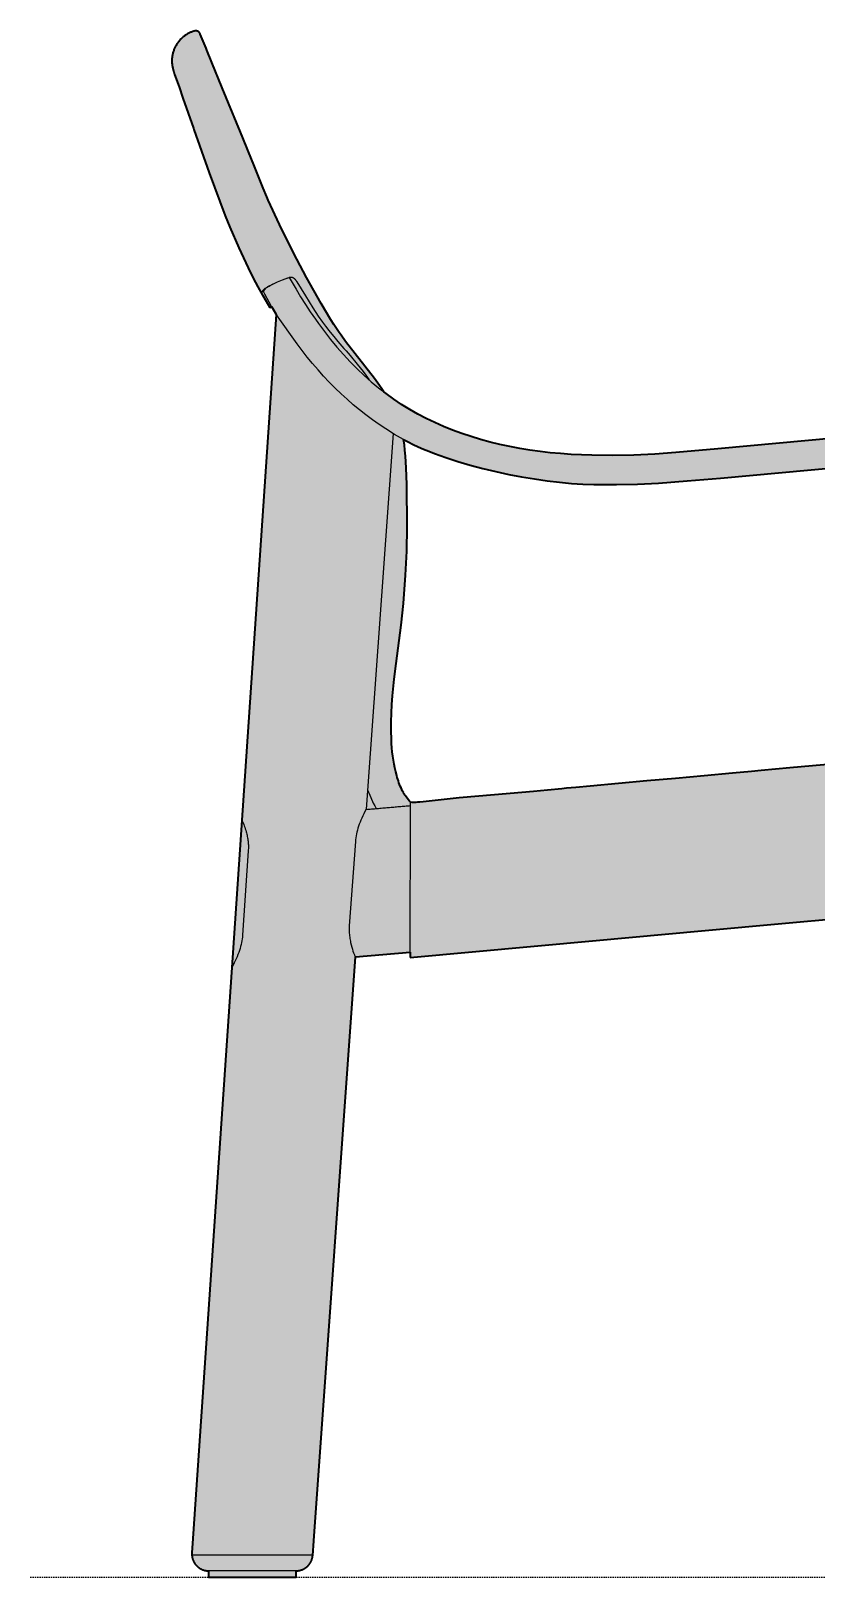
# Model space of a CAD drawing. Header units: millimetres. Extents: x 0 to 1829, y -942 to 742.
# Drawn here: x 1075 to 1452, y 0 to 742 of the extents above; entities that cross this region are included whole.
import ezdxf

# ---------------------------------------------------------------- set-up
doc = ezdxf.new("R2010")
doc.units = ezdxf.units.MM
doc.linetypes.add('Dots', pattern=[1, 0, -1])
doc.layers.add('Blocks', color=7, linetype='Continuous')
doc.layers.add('Blocks$Fill', color=7, linetype='Continuous', true_color=0xffffff)
for name, color, linetype, lineweight, true_color in [('Blocks$Inner', 7, 'Continuous', 25, 0x007f00), ('Blocks$Outline', 7, 'Continuous', 35, 0xff3f3f), ('Groud', 7, 'Dots', 25, 0x243775)]:
    doc.layers.add(name, color=color, linetype=linetype, lineweight=lineweight, true_color=true_color)

# ---------------------------------------------------------------- blocks, each defined once
blk = doc.blocks.new('Bernard Lounge Chair Side')
at = {"layer": 'Blocks$Fill', "extrusion": (0, 0, -1)}
h = blk.add_hatch(color=256, dxfattribs=at)
h.paths.add_polyline_path([(-79.19, 741.76), (-79.13, 741.76), (-79.06, 741.76), (-78.99, 741.75), (-78.92, 741.75), (-78.85, 741.74), (-78.78, 741.74), (-78.71, 741.73), (-78.64, 741.72), (-78.57, 741.71), (-78.43, 741.68), (-78.28, 741.65), (-78.13, 741.61), (-77.98, 741.57), (-77.82, 741.53), (-77.67, 741.47), (-77.34, 741.35), (-77.01, 741.22), (-76.68, 741.09), (-76.36, 740.94), (-76.04, 740.79), (-75.72, 740.63), (-75.41, 740.47), (-75.1, 740.29), (-74.8, 740.11), (-74.5, 739.92), (-74.2, 739.73), (-73.91, 739.53), (-73.62, 739.32), (-73.34, 739.1), (-73.07, 738.88), (-72.79, 738.65), (-72.51, 738.4), (-72.23, 738.14), (-71.96, 737.87), (-71.69, 737.59), (-71.44, 737.31), (-71.19, 737.02), (-70.94, 736.73), (-70.71, 736.43), (-70.48, 736.12), (-70.26, 735.81), (-70.04, 735.49), (-69.84, 735.17), (-69.64, 734.84), (-69.45, 734.51), (-69.27, 734.17), (-69.1, 733.83), (-68.94, 733.48), (-68.79, 733.13), (-68.64, 732.77), (-68.51, 732.42), (-68.38, 732.05), (-68.27, 731.69), (-68.16, 731.32), (-68.06, 730.95), (-67.98, 730.58), (-67.9, 730.2), (-67.83, 729.82), (-67.77, 729.45), (-67.72, 729.07), (-67.68, 728.69), (-67.65, 728.31), (-67.63, 727.92), (-67.62, 727.77), (-67.62, 727.61), (-67.62, 727.29), (-67.64, 726.94), (-67.66, 726.59), (-67.69, 726.22), (-67.73, 725.84), (-67.78, 725.46), (-67.83, 725.08), (-67.89, 724.69), (-67.96, 724.31), (-68.03, 723.94), (-68.11, 723.58), (-68.2, 723.23), (-68.29, 722.9), (-68.38, 722.59), (-68.48, 722.29), (-68.56, 722.06), (-68.96, 720.91), (-71.06, 714.91), (-72.97, 709.43), (-77.97, 695.11), (-78.22, 694.4), (-85.55, 673.67), (-93.23, 653.09), (-95.48, 647.57), (-99.72, 637.76), (-104.29, 628.03), (-106.71, 623.21), (-108.95, 618.94), (-111.15, 614.93), (-111.19, 614.86), (-111.22, 614.8), (-114.57, 609), (-115.44, 609.49), (-115.87, 608.73), (-116.37, 607.88), (-117.52, 606.06), (-117.74, 605.74), (-101.22, 363.14), (-96.4, 292.45), (-77.75, 18.56), (-77.27, 11.56), (-77.26, 11.37), (-77.25, 11.19), (-77.25, 11.01), (-77.25, 10.83), (-77.26, 10.63), (-77.27, 10.44), (-77.29, 10.25), (-77.31, 10.05), (-77.34, 9.85), (-77.37, 9.66), (-77.4, 9.46), (-77.45, 9.26), (-77.49, 9.06), (-77.55, 8.86), (-77.6, 8.67), (-77.67, 8.47), (-77.74, 8.27), (-77.81, 8.08), (-77.89, 7.88), (-77.97, 7.69), (-78.07, 7.5), (-78.16, 7.31), (-78.26, 7.12), (-78.37, 6.93), (-78.48, 6.75), (-78.6, 6.57), (-78.72, 6.39), (-78.85, 6.21), (-78.98, 6.04), (-79.12, 5.87), (-79.26, 5.71), (-79.4, 5.55), (-79.55, 5.39), (-79.71, 5.24), (-79.87, 5.09), (-80.03, 4.95), (-80.2, 4.81), (-80.36, 4.67), (-80.54, 4.54), (-80.71, 4.42), (-80.89, 4.3), (-81.07, 4.19), (-81.25, 4.08), (-81.44, 3.97), (-81.62, 3.88), (-81.81, 3.78), (-82, 3.69), (-82.2, 3.61), (-82.39, 3.54), (-82.58, 3.47), (-82.77, 3.4), (-82.97, 3.34), (-83.16, 3.28), (-83.35, 3.23), (-83.55, 3.19), (-83.74, 3.15), (-83.93, 3.12), (-84.12, 3.09), (-84.31, 3.06), (-84.51, 3.04), (-84.69, 3.03), (-84.88, 3.01), (-85.06, 3.01), (-85.25, 3.01), (-85.25, 0.01), (-127.12, 0.01), (-127.24, 0.01), (-127.24, 3.01), (-127.58, 3.01), (-127.76, 3.02), (-127.93, 3.04), (-128.11, 3.05), (-128.29, 3.07), (-128.46, 3.1), (-128.64, 3.13), (-128.82, 3.16), (-129, 3.2), (-129.18, 3.24), (-129.35, 3.29), (-129.53, 3.34), (-129.71, 3.4), (-129.89, 3.46), (-130.07, 3.52), (-130.24, 3.59), (-130.42, 3.67), (-130.59, 3.74), (-130.77, 3.83), (-130.94, 3.91), (-131.11, 4.01), (-131.28, 4.1), (-131.45, 4.2), (-131.61, 4.31), (-131.77, 4.42), (-131.93, 4.53), (-132.09, 4.64), (-132.24, 4.77), (-132.4, 4.89), (-132.54, 5.02), (-132.69, 5.15), (-132.83, 5.29), (-132.97, 5.43), (-133.11, 5.57), (-133.24, 5.72), (-133.37, 5.86), (-133.49, 6.02), (-133.61, 6.17), (-133.73, 6.33), (-133.84, 6.49), (-133.95, 6.65), (-134.05, 6.81), (-134.15, 6.98), (-134.24, 7.15), (-134.33, 7.31), (-134.42, 7.49), (-134.5, 7.66), (-134.58, 7.83), (-134.65, 8), (-134.72, 8.18), (-134.78, 8.36), (-134.84, 8.53), (-134.9, 8.71), (-134.95, 8.88), (-135, 9.06), (-135.04, 9.23), (-135.08, 9.41), (-135.11, 9.58), (-135.14, 9.76), (-135.17, 9.93), (-135.19, 10.09), (-135.2, 10.26), (-135.22, 10.43), (-135.7, 17.44), (-155.78, 297.59), (-182.01, 299.85), (-182.01, 297.3), (-271.16, 305.41), (-321.71, 310.01), (-362.01, 313.67), (-386.92, 315.94), (-491.15, 324.95), (-542.89, 329.42), (-594.99, 333.93), (-609.99, 335.34), (-609.99, 336.33), (-609.99, 336.82), (-612.32, 337.02), (-612.29, 336.96), (-612.29, 336.95), (-621.41, 10.81), (-621.41, 10.63), (-621.42, 10.46), (-621.44, 10.28), (-621.46, 10.1), (-621.48, 9.92), (-621.51, 9.74), (-621.54, 9.56), (-621.58, 9.38), (-621.62, 9.19), (-621.66, 9.01), (-621.71, 8.83), (-621.77, 8.65), (-621.83, 8.46), (-621.89, 8.28), (-621.96, 8.1), (-622.03, 7.92), (-622.11, 7.74), (-622.19, 7.56), (-622.28, 7.38), (-622.37, 7.21), (-622.47, 7.03), (-622.57, 6.86), (-622.68, 6.69), (-622.79, 6.52), (-622.9, 6.36), (-623.02, 6.19), (-623.15, 6.03), (-623.28, 5.88), (-623.41, 5.72), (-623.54, 5.57), (-623.68, 5.42), (-623.83, 5.28), (-623.97, 5.14), (-624.13, 5), (-624.28, 4.87), (-624.44, 4.74), (-624.6, 4.62), (-624.76, 4.5), (-624.93, 4.38), (-625.09, 4.27), (-625.26, 4.17), (-625.44, 4.06), (-625.61, 3.97), (-625.79, 3.87), (-625.97, 3.79), (-626.14, 3.7), (-626.32, 3.62), (-626.51, 3.55), (-626.69, 3.48), (-626.87, 3.42), (-627.05, 3.36), (-627.24, 3.3), (-627.42, 3.25), (-627.6, 3.21), (-627.79, 3.17), (-627.97, 3.13), (-628.15, 3.1), (-628.34, 3.07), (-628.52, 3.05), (-628.7, 3.03), (-628.88, 3.02), (-628.89, 3.02), (-629.05, 3.01), (-629.23, 3), (-629.41, 3), (-629.41, 0), (-671.43, 0), (-671.43, 3), (-671.62, 3), (-671.81, 3.01), (-672, 3.02), (-672.19, 3.04), (-672.38, 3.06), (-672.57, 3.08), (-672.76, 3.11), (-672.95, 3.15), (-673.14, 3.18), (-673.32, 3.23), (-673.51, 3.28), (-673.69, 3.33), (-673.87, 3.38), (-674.06, 3.44), (-674.24, 3.51), (-674.41, 3.58), (-674.6, 3.66), (-674.79, 3.74), (-674.98, 3.83), (-675.16, 3.93), (-675.35, 4.03), (-675.53, 4.13), (-675.7, 4.24), (-675.88, 4.35), (-676.05, 4.47), (-676.22, 4.59), (-676.38, 4.72), (-676.55, 4.85), (-676.7, 4.99), (-676.86, 5.12), (-677.01, 5.27), (-677.15, 5.41), (-677.3, 5.56), (-677.43, 5.72), (-677.57, 5.87), (-677.7, 6.03), (-677.83, 6.2), (-677.95, 6.37), (-678.07, 6.54), (-678.18, 6.71), (-678.29, 6.89), (-678.4, 7.07), (-678.5, 7.25), (-678.59, 7.44), (-678.68, 7.63), (-678.77, 7.81), (-678.85, 8.01), (-678.92, 8.2), (-678.99, 8.38), (-679.05, 8.56), (-679.1, 8.74), (-679.15, 8.92), (-679.2, 9.11), (-679.24, 9.3), (-679.28, 9.48), (-679.32, 9.67), (-679.35, 9.86), (-679.37, 10.05), (-679.39, 10.24), (-679.41, 10.43), (-679.42, 10.62), (-679.43, 10.81), (-679.43, 11.01), (-679.43, 11.2), (-671.32, 342.11), (-671.24, 342.26), (-669.61, 412.23), (-666.04, 558.08), (-673.05, 558.73), (-673.36, 558.76), (-673.67, 558.8), (-673.98, 558.85), (-674.3, 558.9), (-674.61, 558.97), (-674.92, 559.04), (-675.22, 559.11), (-675.53, 559.2), (-675.84, 559.3), (-676.14, 559.4), (-676.45, 559.51), (-676.75, 559.62), (-677.04, 559.75), (-677.34, 559.88), (-677.63, 560.02), (-677.92, 560.17), (-678.2, 560.32), (-678.48, 560.48), (-678.76, 560.65), (-679.03, 560.83), (-679.29, 561.01), (-679.56, 561.19), (-679.81, 561.39), (-680.06, 561.59), (-680.31, 561.79), (-680.55, 562), (-680.78, 562.22), (-681.01, 562.44), (-681.23, 562.66), (-681.45, 562.89), (-681.66, 563.12), (-681.86, 563.36), (-682.05, 563.6), (-682.25, 563.85), (-682.43, 564.1), (-682.61, 564.36), (-682.79, 564.63), (-682.96, 564.9), (-683.12, 565.17), (-683.28, 565.45), (-683.43, 565.73), (-683.57, 566.02), (-683.71, 566.31), (-683.83, 566.61), (-683.96, 566.9), (-684.07, 567.21), (-684.18, 567.51), (-684.28, 567.82), (-684.37, 568.13), (-684.45, 568.44), (-684.53, 568.75), (-684.6, 569.07), (-684.66, 569.39), (-684.71, 569.7), (-684.76, 570.02), (-684.79, 570.34), (-684.82, 570.66), (-684.84, 570.98), (-684.86, 571.29), (-684.86, 571.61), (-684.86, 571.93), (-684.85, 572.24), (-684.83, 572.55), (-684.81, 572.86), (-684.72, 573.86), (-634.93, 569.28), (-492.2, 556.16), (-472.29, 554.33), (-329.56, 541.2), (-309.38, 539.45), (-299.34, 538.76), (-289.28, 538.28), (-279.22, 538.07), (-269.17, 538.15), (-264.16, 538.33), (-259.16, 538.59), (-254.18, 538.95), (-249.22, 539.41), (-244.29, 539.98), (-239.4, 540.65), (-234.56, 541.44), (-229.76, 542.34), (-225.01, 543.35), (-220.33, 544.48), (-215.72, 545.74), (-211.18, 547.11), (-206.71, 548.61), (-202.33, 550.22), (-198.04, 551.97), (-193.83, 553.84), (-189.71, 555.83), (-185.68, 557.96), (-181.74, 560.21), (-177.89, 562.59), (-174.12, 565.11), (-170.44, 567.76), (-169.34, 568.61), (-168.4, 570.06), (-167.31, 571.64), (-164.85, 575.01), (-151.01, 592.72), (-148.83, 595.73), (-147.92, 597.05), (-145.41, 600.86), (-143.97, 603.16), (-139.26, 610.98), (-132.19, 623.53), (-127.57, 632.21), (-122, 643.24), (-119.27, 648.85), (-113.79, 660.62), (-113.15, 662.22), (-111.52, 666.27), (-106.63, 678.38), (-106.22, 679.39), (-101.71, 690.46), (-97.59, 700.49), (-96.77, 702.5), (-91.82, 714.52), (-86.88, 726.55), (-84.41, 732.57), (-84.03, 733.5), (-81.29, 740.23), (-81.26, 740.3), (-81.23, 740.37), (-81.2, 740.44), (-81.17, 740.51), (-81.13, 740.57), (-81.1, 740.63), (-81.06, 740.69), (-81.03, 740.75), (-80.99, 740.81), (-80.95, 740.86), (-80.91, 740.92), (-80.87, 740.97), (-80.83, 741.02), (-80.79, 741.07), (-80.74, 741.12), (-80.7, 741.16), (-80.65, 741.2), (-80.61, 741.25), (-80.56, 741.28), (-80.51, 741.32), (-80.46, 741.36), (-80.41, 741.39), (-80.36, 741.43), (-80.31, 741.46), (-80.26, 741.49), (-80.21, 741.52), (-80.15, 741.54), (-80.1, 741.57), (-80.04, 741.59), (-79.99, 741.61), (-79.93, 741.63), (-79.87, 741.65), (-79.82, 741.67), (-79.76, 741.69), (-79.7, 741.7), (-79.64, 741.71), (-79.57, 741.72), (-79.51, 741.73), (-79.45, 741.74), (-79.39, 741.75), (-79.32, 741.75), (-79.26, 741.75)], flags=0)
h.paths.add_polyline_path([(-330.84, 527.26), (-473.57, 540.38), (-493.48, 542.22), (-606.26, 552.59), (-610.33, 407.11), (-609.99, 407.08), (-609.99, 407.62), (-609.99, 407.81), (-609.98, 408), (-609.97, 408.18), (-609.96, 408.27), (-609.95, 408.36), (-609.94, 408.44), (-609.93, 408.52), (-609.92, 408.6), (-609.9, 408.68), (-609.89, 408.71), (-609.88, 408.75), (-609.87, 408.78), (-609.86, 408.82), (-609.85, 408.85), (-609.84, 408.89), (-609.82, 408.92), (-609.81, 408.95), (-609.8, 408.98), (-609.78, 409.01), (-609.77, 409.04), (-609.75, 409.07), (-609.74, 409.1), (-609.73, 409.11), (-609.72, 409.12), (-609.71, 409.13), (-609.7, 409.15), (-609.69, 409.16), (-609.68, 409.17), (-609.67, 409.18), (-609.66, 409.2), (-609.65, 409.21), (-609.64, 409.22), (-609.63, 409.23), (-609.62, 409.24), (-609.61, 409.25), (-609.6, 409.26), (-609.59, 409.27), (-609.57, 409.28), (-609.56, 409.29), (-609.55, 409.3), (-609.54, 409.31), (-609.53, 409.32), (-609.51, 409.32), (-609.5, 409.33), (-609.49, 409.34), (-609.47, 409.35), (-609.46, 409.36), (-609.45, 409.36), (-609.43, 409.37), (-609.42, 409.38), (-609.4, 409.38), (-609.39, 409.39), (-609.37, 409.39), (-609.36, 409.4), (-609.34, 409.4), (-609.33, 409.41), (-609.31, 409.41), (-609.3, 409.42), (-609.28, 409.42), (-609.26, 409.42), (-609.25, 409.43), (-609.23, 409.43), (-609.21, 409.43), (-609.19, 409.44), (-609.18, 409.44), (-609.16, 409.44), (-609.14, 409.44), (-609.12, 409.44), (-609.08, 409.44), (-609.04, 409.44), (-609, 409.44), (-608.96, 409.44), (-596.43, 408.4), (-595.78, 408.34), (-583.19, 407.22), (-582.04, 407.12), (-568.36, 405.92), (-554.67, 404.73), (-540.99, 403.56), (-459.3, 396.5), (-445.73, 395.32), (-432.18, 394.14), (-418.61, 392.97), (-364.13, 388.22), (-350.41, 386.94), (-345.84, 386.52), (-336.69, 385.68), (-322.98, 384.43), (-309.28, 383.18), (-295.6, 381.94), (-281.94, 380.69), (-268.3, 379.44), (-261.49, 378.82), (-256.95, 378.4), (-254.68, 378.19), (-247.87, 377.56), (-241.08, 376.94), (-235.5, 376.45), (-207.4, 373.93), (-205.56, 373.79), (-188.22, 371.89), (-186.58, 371.77), (-185.47, 371.71), (-184.64, 371.67), (-183.8, 371.66), (-182.96, 371.66), (-182.13, 371.69), (-181.97, 371.86), (-181.82, 372.02), (-181.67, 372.2), (-179.99, 374.39), (-179.69, 374.8), (-179.42, 375.17), (-179.16, 375.56), (-179.04, 375.75), (-178.92, 375.95), (-178.81, 376.15), (-178.7, 376.35), (-178.31, 377.11), (-177.94, 377.87), (-177.59, 378.66), (-177.25, 379.46), (-176.92, 380.27), (-176.61, 381.09), (-176.32, 381.93), (-176.04, 382.79), (-175.77, 383.65), (-175.51, 384.53), (-175.04, 386.32), (-174.62, 388.15), (-174.25, 390.02), (-173.92, 391.93), (-173.64, 393.87), (-173.41, 395.84), (-173.22, 397.84), (-173.06, 399.87), (-172.95, 401.91), (-172.82, 406.04), (-172.83, 410.22), (-172.95, 414.4), (-173.17, 418.58), (-173.48, 422.72), (-174.29, 430.77), (-175.28, 438.35), (-177.71, 456.62), (-178.72, 467.01), (-179.72, 480.73), (-180.31, 492.23), (-180.58, 503.8), (-180.38, 524.2), (-180.07, 532.13), (-179.71, 537.69), (-179.46, 540.58), (-179.18, 543.17), (-178.83, 545.75), (-181.07, 544.56), (-183.4, 543.4), (-185.82, 542.26), (-188.33, 541.16), (-190.93, 540.08), (-193.59, 539.04), (-199.12, 537.04), (-204.88, 535.16), (-210.82, 533.42), (-216.89, 531.81), (-223.06, 530.34), (-229.27, 529.02), (-235.48, 527.84), (-241.64, 526.81), (-247.71, 525.94), (-253.64, 525.24), (-259.39, 524.69), (-264.9, 524.32), (-270.13, 524.13), (-281.01, 524.08), (-291.12, 524.34), (-301.17, 524.85), (-314.86, 525.84)], flags=0)
at = {"layer": 'Blocks$Inner'}
blk.add_line((101.22, 363.14), (117.74, 605.74), dxfattribs=at)
for points in [[(169.37, 568.57), (168.4, 570.06), (167.31, 571.64), (164.85, 575.01), (151.01, 592.72), (148.83, 595.73), (147.92, 597.05), (145.41, 600.86), (143.97, 603.16), (139.26, 610.98), (132.19, 623.53), (127.57, 632.21), (122, 643.24), (119.27, 648.85), (113.79, 660.62), (113.15, 662.22), (111.52, 666.27), (106.63, 678.38), (106.22, 679.39), (101.71, 690.46), (97.59, 700.49), (96.77, 702.5), (91.82, 714.52), (86.88, 726.55), (84.41, 732.57), (84.03, 733.5), (81.29, 740.23), (81.26, 740.3), (81.23, 740.37), (81.2, 740.44), (81.17, 740.51), (81.13, 740.57), (81.1, 740.63), (81.06, 740.69), (81.03, 740.75), (80.99, 740.81), (80.95, 740.86), (80.91, 740.92), (80.87, 740.97), (80.83, 741.02), (80.79, 741.07), (80.74, 741.12), (80.7, 741.16), (80.65, 741.2), (80.61, 741.25), (80.56, 741.28), (80.51, 741.32), (80.46, 741.36), (80.41, 741.39), (80.36, 741.43), (80.31, 741.46), (80.26, 741.49), (80.21, 741.52), (80.15, 741.54), (80.1, 741.57), (80.04, 741.59), (79.99, 741.61), (79.93, 741.63), (79.87, 741.65), (79.82, 741.67), (79.76, 741.69), (79.7, 741.7), (79.64, 741.71), (79.57, 741.72), (79.51, 741.73), (79.45, 741.74), (79.39, 741.75), (79.32, 741.75), (79.26, 741.75), (79.19, 741.76), (79.13, 741.76), (79.06, 741.76), (78.99, 741.75), (78.92, 741.75), (78.85, 741.74), (78.78, 741.74), (78.71, 741.73), (78.64, 741.72), (78.57, 741.71), (78.43, 741.68), (78.28, 741.65), (78.13, 741.61), (77.98, 741.57), (77.82, 741.53), (77.67, 741.47), (77.34, 741.35), (77.01, 741.22), (76.68, 741.09), (76.36, 740.94), (76.04, 740.79), (75.72, 740.63), (75.41, 740.47), (75.1, 740.29), (74.8, 740.11), (74.5, 739.92), (74.2, 739.73), (73.91, 739.53), (73.62, 739.32), (73.34, 739.1), (73.07, 738.88), (72.79, 738.65), (72.51, 738.4), (72.23, 738.14), (71.96, 737.87), (71.69, 737.59), (71.44, 737.31), (71.19, 737.02), (70.94, 736.73), (70.71, 736.43), (70.48, 736.12), (70.26, 735.81), (70.04, 735.49), (69.84, 735.17), (69.64, 734.84), (69.45, 734.51), (69.27, 734.17), (69.1, 733.83), (68.94, 733.48), (68.79, 733.13), (68.64, 732.77), (68.51, 732.42), (68.38, 732.05), (68.27, 731.69), (68.16, 731.32), (68.06, 730.95), (67.98, 730.58), (67.9, 730.2), (67.83, 729.82), (67.77, 729.45), (67.72, 729.07), (67.68, 728.69), (67.65, 728.31), (67.63, 727.92), (67.62, 727.77), (67.62, 727.61), (67.62, 727.29), (67.64, 726.94), (67.66, 726.59), (67.69, 726.22), (67.73, 725.84), (67.78, 725.46), (67.83, 725.08), (67.89, 724.69), (67.96, 724.31), (68.03, 723.94), (68.11, 723.58), (68.2, 723.23), (68.29, 722.9), (68.38, 722.59), (68.48, 722.29), (68.56, 722.06), (68.96, 720.91), (71.06, 714.91), (72.97, 709.43), (77.97, 695.11), (78.22, 694.4), (85.55, 673.67), (93.23, 653.09), (95.48, 647.57), (99.72, 637.76), (104.29, 628.03), (106.71, 623.21), (108.95, 618.94), (111.28, 614.7)], [(115.44, 609.49), (114.57, 609), (111.22, 614.8), (111.19, 614.86), (111.15, 614.93), (111.12, 614.99), (111.09, 615.06), (111.06, 615.13), (111.04, 615.19), (111.01, 615.26), (110.99, 615.33), (110.97, 615.39), (110.95, 615.46), (110.94, 615.52), (110.93, 615.59), (110.92, 615.66), (110.91, 615.72), (110.9, 615.79), (110.9, 615.86), (110.9, 615.89), (110.89, 615.92), (110.89, 615.96), (110.9, 615.99), (110.9, 616.02), (110.9, 616.06), (110.9, 616.09), (110.9, 616.12), (110.91, 616.16), (110.91, 616.19), (110.92, 616.22), (110.92, 616.26), (110.93, 616.29), (110.94, 616.32), (110.94, 616.36), (110.95, 616.39), (110.96, 616.43), (110.97, 616.46), (110.98, 616.49), (110.99, 616.53), (111, 616.56), (111.01, 616.59), (111.04, 616.66), (111.07, 616.73), (111.1, 616.79), (111.13, 616.86), (111.17, 616.93), (111.21, 617), (111.25, 617.06), (111.3, 617.13), (111.35, 617.2), (111.4, 617.27), (111.45, 617.33), (111.51, 617.4), (111.57, 617.47), (111.63, 617.53), (111.69, 617.6), (111.76, 617.67), (111.83, 617.73), (111.98, 617.87), (112.13, 618), (112.3, 618.14), (112.48, 618.27), (112.67, 618.41), (112.86, 618.54), (113.07, 618.68), (113.29, 618.82), (113.75, 619.1), (114.25, 619.38), (114.77, 619.66), (115.89, 620.22), (117.1, 620.79), (118.38, 621.36), (120.78, 622.37), (121.99, 622.84), (123.26, 623.29), (124, 623.54), (123.99, 623.54), (124, 623.54), (123.99, 623.54), (123.99, 623.54), (127.21, 617.88), (129.43, 614.18), (131.72, 610.54), (134.07, 606.96), (136.48, 603.44), (137.94, 601.39), (140.83, 597.49), (143.81, 593.7), (146.86, 590.02), (149.99, 586.46), (153.2, 583.02), (156.5, 579.7), (159.86, 576.52), (163.31, 573.46), (166.84, 570.54), (170.44, 567.76), (174.12, 565.11), (177.89, 562.59), (181.74, 560.21), (185.68, 557.96), (189.71, 555.83), (193.83, 553.84), (198.04, 551.97), (202.33, 550.22), (206.71, 548.61), (211.18, 547.11), (215.72, 545.74), (220.33, 544.48), (225.01, 543.35), (229.76, 542.34), (234.56, 541.44), (239.4, 540.65), (244.29, 539.98), (249.22, 539.41), (254.18, 538.95), (259.16, 538.59), (264.16, 538.33), (269.17, 538.15), (279.22, 538.07), (289.28, 538.28), (299.34, 538.76), (309.38, 539.45), (329.56, 541.2), (472.29, 554.33)], [(473.57, 540.38), (330.84, 527.26), (314.86, 525.84), (301.17, 524.85), (291.12, 524.34), (281.01, 524.08), (270.13, 524.13), (264.9, 524.32), (259.39, 524.69), (253.64, 525.24), (247.71, 525.94), (241.64, 526.81), (235.48, 527.84), (229.27, 529.02), (223.06, 530.34), (216.89, 531.81), (210.82, 533.42), (204.88, 535.16), (199.12, 537.04), (193.59, 539.04), (190.93, 540.08), (188.33, 541.16), (185.82, 542.26), (183.4, 543.4), (181.07, 544.56), (178.83, 545.75), (174.53, 548.21), (170.32, 550.82), (167.07, 552.97), (163.88, 555.21), (160.75, 557.53), (157.67, 559.95), (154.66, 562.44), (151.7, 565.03), (148.8, 567.69), (145.95, 570.44), (143.17, 573.26), (140.44, 576.16), (137.77, 579.13), (135.16, 582.17), (132.61, 585.28), (130.12, 588.45), (127.69, 591.69), (125.32, 594.98), (120.18, 602.16), (117.52, 606.06), (116.37, 607.88), (115.87, 608.73), (115.42, 609.53), (112.28, 615.46), (111.75, 616.47), (111.75, 616.53), (111.76, 616.59), (111.76, 616.64), (111.77, 616.7), (111.78, 616.76), (111.79, 616.81), (111.8, 616.87), (111.81, 616.93), (111.83, 616.98), (111.84, 617.04), (111.86, 617.1), (111.88, 617.15), (111.91, 617.21), (111.93, 617.27), (111.96, 617.32), (111.99, 617.38), (112.01, 617.41), (112.03, 617.45), (112.07, 617.52), (112.11, 617.59), (112.16, 617.66), (112.21, 617.73), (112.26, 617.79), (112.32, 617.86), (112.38, 617.93), (112.44, 618), (112.51, 618.07), (112.58, 618.14), (112.65, 618.21), (112.72, 618.27), (112.8, 618.34), (112.96, 618.48), (113.13, 618.62), (113.31, 618.75), (113.51, 618.89), (113.71, 619.03), (113.93, 619.17), (114.15, 619.3), (114.63, 619.58), (115.49, 620.02), (116.41, 620.47), (118.38, 621.36), (120.78, 622.37), (121.99, 622.84), (123.99, 623.54), (124.05, 623.56), (124.11, 623.58), (124.17, 623.6), (124.23, 623.61), (124.29, 623.63), (124.35, 623.64), (124.41, 623.65), (124.46, 623.66), (124.52, 623.67), (124.58, 623.67), (124.64, 623.68), (124.7, 623.68), (124.76, 623.68), (124.82, 623.68), (124.87, 623.68), (124.93, 623.67), (124.99, 623.67), (125.05, 623.66), (125.11, 623.65), (125.17, 623.64), (125.22, 623.62), (125.28, 623.61), (125.34, 623.59), (125.4, 623.57), (125.45, 623.55), (125.51, 623.53), (125.57, 623.51), (125.62, 623.48), (125.68, 623.45), (125.74, 623.43), (125.8, 623.4), (125.85, 623.36), (125.91, 623.33), (125.97, 623.29), (126.02, 623.26), (126.08, 623.22), (126.13, 623.18), (126.19, 623.13), (126.25, 623.09), (126.3, 623.04), (126.36, 623), (126.41, 622.95), (126.52, 622.84), (126.64, 622.73), (126.75, 622.61), (126.86, 622.49), (126.97, 622.36), (127.08, 622.22), (127.18, 622.07), (127.29, 621.92), (127.4, 621.76), (127.51, 621.59), (127.62, 621.42), (131.73, 614.7), (135.3, 608.9), (137.91, 604.92), (139.9, 602.06), (141.33, 600.12), (142.94, 598.03), (145.93, 594.41), (147.31, 592.78), (150.16, 589.48), (151.24, 588.24), (153.16, 586), (156.53, 581.96), (159.39, 578.32), (160.64, 576.66), (162.25, 574.38)], [(113.75, 619.1), (114.38, 619.44), (114.6, 619.57)], [(113.52, 610.78), (114.2, 609.63)], [(113.61, 610.62), (113.85, 610.21)], [(114.54, 609.05), (114.19, 609.64)], [(114.2, 609.62), (114.31, 609.43), (114.23, 609.57), (114.25, 609.53)], [(173.79, 548.67), (160.86, 368.35), (160.28, 367.28), (159.73, 366.2), (159.22, 365.18), (158.75, 364.15), (158.32, 363.18), (157.92, 362.21), (157.55, 361.22), (157.2, 360.22), (156.9, 359.3), (156.63, 358.37), (156.39, 357.44), (156.18, 356.5), (156.01, 355.59), (155.86, 354.68), (155.75, 353.76), (155.7, 353.3), (155.67, 352.84), (152.76, 312.43), (152.75, 312.38)], [(182.13, 371.69), (182.96, 371.66), (183.8, 371.66), (184.64, 371.67), (185.47, 371.71), (186.58, 371.77), (188.22, 371.89), (205.56, 373.79), (207.4, 373.93), (235.5, 376.45), (241.08, 376.94), (247.87, 377.56), (254.68, 378.19), (256.95, 378.4), (261.49, 378.82), (268.3, 379.44), (281.94, 380.69), (295.6, 381.94), (309.28, 383.18), (322.98, 384.43), (336.69, 385.68), (345.84, 386.52), (350.41, 386.94), (364.13, 388.22), (418.61, 392.97)], [(386.92, 315.94), (362.01, 313.67), (321.71, 310.01), (271.16, 305.41), (182.01, 297.3), (182.13, 371.69), (181.97, 371.86), (181.82, 372.02), (181.67, 372.2), (179.99, 374.39), (179.69, 374.8), (179.42, 375.17), (179.16, 375.56), (179.04, 375.75), (178.92, 375.95), (178.81, 376.15), (178.7, 376.35), (178.31, 377.11), (177.94, 377.87), (177.59, 378.66), (177.25, 379.46), (176.92, 380.27), (176.61, 381.09), (176.32, 381.93), (176.04, 382.79), (175.77, 383.65), (175.51, 384.53), (175.04, 386.32), (174.62, 388.15), (174.25, 390.02), (173.92, 391.93), (173.64, 393.87), (173.41, 395.84), (173.22, 397.84), (173.06, 399.87), (172.95, 401.91), (172.82, 406.04), (172.83, 410.22), (172.95, 414.4), (173.17, 418.58), (173.48, 422.72), (174.29, 430.77), (175.28, 438.35), (177.71, 456.62), (178.72, 467.01), (179.72, 480.73), (180.31, 492.23), (180.58, 503.8), (180.38, 524.2), (180.07, 532.13), (179.71, 537.69), (179.46, 540.58), (179.18, 543.17), (178.83, 545.75)], [(161.52, 377.6), (163.09, 373.92), (164.3, 371.3), (164.95, 369.99), (165.62, 368.7)], [(85.25, 3.01), (85.06, 3.01), (84.88, 3.01), (84.69, 3.03), (84.51, 3.04), (84.31, 3.06), (84.12, 3.09), (83.93, 3.12), (83.74, 3.15), (83.55, 3.19), (83.35, 3.23), (83.16, 3.28), (82.97, 3.34), (82.77, 3.4), (82.58, 3.47), (82.39, 3.54), (82.2, 3.61), (82, 3.69), (81.81, 3.78), (81.62, 3.88), (81.44, 3.97), (81.25, 4.08), (81.07, 4.19), (80.89, 4.3), (80.71, 4.42), (80.54, 4.54), (80.36, 4.67), (80.2, 4.81), (80.03, 4.95), (79.87, 5.09), (79.71, 5.24), (79.55, 5.39), (79.4, 5.55), (79.26, 5.71), (79.12, 5.87), (78.98, 6.04), (78.85, 6.21), (78.72, 6.39), (78.6, 6.57), (78.48, 6.75), (78.37, 6.93), (78.26, 7.12), (78.16, 7.31), (78.07, 7.5), (77.97, 7.69), (77.89, 7.88), (77.81, 8.08), (77.74, 8.27), (77.67, 8.47), (77.6, 8.67), (77.55, 8.86), (77.49, 9.06), (77.45, 9.26), (77.4, 9.46), (77.37, 9.66), (77.34, 9.85), (77.31, 10.05), (77.29, 10.25), (77.27, 10.44), (77.26, 10.63), (77.25, 10.83), (77.25, 11.01), (77.25, 11.19), (77.26, 11.37), (77.27, 11.56), (77.75, 18.56), (96.4, 292.45), (101.22, 363.14), (101.81, 361.78), (102.09, 361.09), (102.36, 360.4), (102.61, 359.7), (102.85, 359), (103.07, 358.29), (103.28, 357.58), (103.44, 357.01), (103.58, 356.44), (103.71, 355.86), (103.83, 355.28), (103.94, 354.72), (104.03, 354.15), (104.12, 353.58), (104.19, 353.01), (104.25, 352.36), (104.3, 351.79), (104.33, 351.21), (104.35, 350.64), (104.35, 350.07), (104.34, 349.49), (104.32, 348.92), (104.29, 348.35), (101.55, 307.95), (101.47, 307.05), (101.37, 306.15), (101.23, 305.26), (101.06, 304.36), (100.85, 303.41), (100.62, 302.47), (100.35, 301.53), (100.05, 300.6), (99.71, 299.6), (99.33, 298.61), (98.93, 297.63), (98.51, 296.65), (98.03, 295.62), (97.54, 294.6), (96.98, 293.53), (96.4, 292.45)], [(152.76, 312.43), (152.72, 311.74), (152.7, 311.04), (152.7, 310.34), (152.72, 309.65), (152.75, 308.97), (152.81, 308.29), (152.88, 307.62), (152.96, 306.96), (153.05, 306.32), (153.16, 305.68), (153.27, 305.06), (153.39, 304.45), (153.66, 303.29), (153.95, 302.2), (154.25, 301.21), (154.54, 300.31), (154.83, 299.52), (155.1, 298.85), (155.22, 298.56), (155.34, 298.31), (155.44, 298.09), (155.49, 298), (155.54, 297.91), (155.58, 297.84), (155.62, 297.77), (155.64, 297.74), (155.66, 297.71), (155.67, 297.69), (155.69, 297.67), (155.7, 297.65), (155.71, 297.64), (155.72, 297.63), (155.73, 297.63), (155.73, 297.62), (155.74, 297.61), (155.74, 297.61), (155.75, 297.6), (155.75, 297.6), (155.76, 297.59), (155.76, 297.59), (155.77, 297.59), (155.77, 297.59), (155.78, 297.59), (155.78, 297.59), (182.01, 299.85)], [(155.78, 297.59), (135.7, 17.44), (135.22, 10.43), (135.2, 10.26), (135.19, 10.09), (135.17, 9.93), (135.14, 9.76), (135.11, 9.58), (135.08, 9.41), (135.04, 9.23), (135, 9.06), (134.95, 8.88), (134.9, 8.71), (134.84, 8.53), (134.78, 8.36), (134.72, 8.18), (134.65, 8), (134.58, 7.83), (134.5, 7.66), (134.42, 7.49), (134.33, 7.31), (134.24, 7.15), (134.15, 6.98), (134.05, 6.81), (133.95, 6.65), (133.84, 6.49), (133.73, 6.33), (133.61, 6.17), (133.49, 6.02), (133.37, 5.86), (133.24, 5.72), (133.11, 5.57), (132.97, 5.43), (132.83, 5.29), (132.69, 5.15), (132.54, 5.02), (132.4, 4.89), (132.24, 4.77), (132.09, 4.64), (131.93, 4.53), (131.77, 4.42), (131.61, 4.31), (131.45, 4.2), (131.28, 4.1), (131.11, 4.01), (130.94, 3.91), (130.77, 3.83), (130.59, 3.74), (130.42, 3.67), (130.24, 3.59), (130.07, 3.52), (129.89, 3.46), (129.71, 3.4), (129.53, 3.34), (129.35, 3.29), (129.18, 3.24), (129, 3.2), (128.82, 3.16), (128.64, 3.13), (128.46, 3.1), (128.29, 3.07), (128.11, 3.05), (127.93, 3.04), (127.76, 3.02), (127.58, 3.01), (127.24, 3.01), (85.25, 3.01), (85.25, 0.01), (127.12, 0.01), (127.24, 0.01), (127.24, 3.01), (127.22, 3.01)], [(135.22, 10.44), (135.22, 10.44), (135.21, 10.44), (135.21, 10.44), (135.18, 10.44), (135.06, 10.44), (77.27, 10.44)]]:
    blk.add_lwpolyline(points, dxfattribs=at)
blk.add_open_spline([(160.82, 368.28), (182.12, 370.12)], degree=1, dxfattribs=at)
at = {"layer": 'Blocks$Outline'}
for points in [[(79.13, 741.76), (79.06, 741.76)], [(79.19, 741.76), (79.13, 741.76)], [(69.45, 734.51), (69.27, 734.17)], [(69.64, 734.84), (69.45, 734.51)], [(69.84, 735.17), (69.64, 734.84)], [(70.04, 735.49), (69.84, 735.17)], [(70.26, 735.81), (70.04, 735.49)], [(70.48, 736.12), (70.26, 735.81)], [(70.71, 736.43), (70.48, 736.12)], [(70.94, 736.73), (70.71, 736.43)], [(71.19, 737.02), (70.94, 736.73)], [(71.44, 737.31), (71.19, 737.02)], [(71.69, 737.59), (71.44, 737.31)], [(71.96, 737.87), (71.69, 737.59)], [(72.23, 738.14), (71.96, 737.87)], [(72.51, 738.4), (72.23, 738.14)], [(72.79, 738.65), (72.51, 738.4)], [(73.07, 738.88), (72.79, 738.65)], [(73.34, 739.1), (73.07, 738.88)], [(73.62, 739.32), (73.34, 739.1)], [(73.91, 739.53), (73.62, 739.32)], [(74.2, 739.73), (73.91, 739.53)], [(74.5, 739.92), (74.2, 739.73)], [(74.8, 740.11), (74.5, 739.92)], [(75.1, 740.29), (74.8, 740.11)], [(75.41, 740.47), (75.1, 740.29)], [(75.72, 740.63), (75.41, 740.47)], [(76.04, 740.79), (75.72, 740.63)], [(76.36, 740.94), (76.04, 740.79)], [(76.68, 741.09), (76.36, 740.94)], [(77.01, 741.22), (76.68, 741.09)], [(77.34, 741.35), (77.01, 741.22)], [(77.67, 741.47), (77.34, 741.35)], [(77.82, 741.53), (77.67, 741.47)], [(77.98, 741.57), (77.82, 741.53)], [(78.13, 741.61), (77.98, 741.57)], [(78.28, 741.65), (78.13, 741.61)], [(78.43, 741.68), (78.28, 741.65)], [(78.57, 741.71), (78.43, 741.68)], [(78.64, 741.72), (78.57, 741.71)], [(78.71, 741.73), (78.64, 741.72)], [(78.78, 741.74), (78.71, 741.73)], [(78.85, 741.74), (78.78, 741.74)], [(78.92, 741.75), (78.85, 741.74)], [(78.99, 741.75), (78.92, 741.75)], [(79.06, 741.76), (78.99, 741.75)], [(79.26, 741.75), (79.19, 741.76)], [(79.32, 741.75), (79.26, 741.75)], [(79.39, 741.75), (79.32, 741.75)], [(79.45, 741.74), (79.39, 741.75)], [(79.51, 741.73), (79.45, 741.74)], [(79.57, 741.72), (79.51, 741.73)], [(79.64, 741.71), (79.57, 741.72)], [(79.7, 741.7), (79.64, 741.71)], [(79.76, 741.69), (79.7, 741.7)], [(79.82, 741.67), (79.76, 741.69)], [(79.87, 741.65), (79.82, 741.67)], [(79.93, 741.63), (79.87, 741.65)], [(79.99, 741.61), (79.93, 741.63)], [(80.04, 741.59), (79.99, 741.61)], [(80.1, 741.57), (80.04, 741.59)], [(80.15, 741.54), (80.1, 741.57)], [(80.21, 741.52), (80.15, 741.54)], [(80.26, 741.49), (80.21, 741.52)], [(80.31, 741.46), (80.26, 741.49)], [(80.36, 741.43), (80.31, 741.46)], [(80.41, 741.39), (80.36, 741.43)], [(80.46, 741.36), (80.41, 741.39)], [(80.51, 741.32), (80.46, 741.36)], [(80.56, 741.28), (80.51, 741.32)], [(80.61, 741.25), (80.56, 741.28)], [(80.65, 741.2), (80.61, 741.25)], [(80.7, 741.16), (80.65, 741.2)], [(80.74, 741.12), (80.7, 741.16)], [(80.79, 741.07), (80.74, 741.12)], [(80.83, 741.02), (80.79, 741.07)], [(80.87, 740.97), (80.83, 741.02)], [(80.91, 740.92), (80.87, 740.97)], [(80.95, 740.86), (80.91, 740.92)], [(80.99, 740.81), (80.95, 740.86)], [(81.03, 740.75), (80.99, 740.81)], [(81.06, 740.69), (81.03, 740.75)], [(81.1, 740.63), (81.06, 740.69)], [(81.13, 740.57), (81.1, 740.63)], [(81.17, 740.51), (81.13, 740.57)], [(81.2, 740.44), (81.17, 740.51)], [(81.23, 740.37), (81.2, 740.44)], [(81.26, 740.3), (81.23, 740.37)], [(81.29, 740.23), (81.26, 740.3)], [(84.03, 733.5), (81.29, 740.23)], [(67.63, 727.92), (67.62, 727.77)], [(67.62, 727.77), (67.62, 727.61)], [(67.62, 727.61), (67.62, 727.29)], [(67.62, 727.29), (67.64, 726.94)], [(67.65, 728.31), (67.63, 727.92)], [(67.64, 726.94), (67.66, 726.59)], [(67.68, 728.69), (67.65, 728.31)], [(67.72, 729.07), (67.68, 728.69)], [(67.77, 729.45), (67.72, 729.07)], [(67.83, 729.82), (67.77, 729.45)], [(67.9, 730.2), (67.83, 729.82)], [(67.98, 730.58), (67.9, 730.2)], [(68.06, 730.95), (67.98, 730.58)], [(68.16, 731.32), (68.06, 730.95)], [(68.27, 731.69), (68.16, 731.32)], [(68.38, 732.05), (68.27, 731.69)], [(68.51, 732.42), (68.38, 732.05)], [(68.64, 732.77), (68.51, 732.42)], [(68.79, 733.13), (68.64, 732.77)], [(68.94, 733.48), (68.79, 733.13)], [(69.1, 733.83), (68.94, 733.48)], [(69.27, 734.17), (69.1, 733.83)], [(84.41, 732.57), (84.03, 733.5)], [(86.88, 726.55), (84.41, 732.57)], [(67.66, 726.59), (67.69, 726.22)], [(67.69, 726.22), (67.73, 725.84)], [(67.73, 725.84), (67.78, 725.46)], [(67.78, 725.46), (67.83, 725.08)], [(67.83, 725.08), (67.89, 724.69)], [(67.89, 724.69), (67.96, 724.31)], [(67.96, 724.31), (68.03, 723.94)], [(68.03, 723.94), (68.11, 723.58)], [(68.11, 723.58), (68.2, 723.23)], [(68.2, 723.23), (68.29, 722.9)], [(68.29, 722.9), (68.38, 722.59)], [(68.38, 722.59), (68.48, 722.29)], [(68.48, 722.29), (68.56, 722.06)], [(68.56, 722.06), (68.96, 720.91)], [(68.96, 720.91), (71.06, 714.91)], [(91.82, 714.52), (86.88, 726.55)], [(71.06, 714.91), (72.97, 709.43)], [(96.77, 702.5), (91.82, 714.52)], [(72.97, 709.43), (77.97, 695.11)], [(97.59, 700.49), (96.77, 702.5)], [(101.71, 690.46), (97.59, 700.49)], [(77.97, 695.11), (78.22, 694.4)], [(78.22, 694.4), (85.55, 673.67)], [(106.22, 679.39), (101.71, 690.46)], [(106.63, 678.38), (106.22, 679.39)], [(111.52, 666.27), (106.63, 678.38)], [(85.55, 673.67), (93.23, 653.09)], [(113.15, 662.22), (111.52, 666.27)], [(113.79, 660.62), (113.15, 662.22)], [(119.27, 648.85), (113.79, 660.62)], [(93.23, 653.09), (95.48, 647.57)], [(95.48, 647.57), (99.72, 637.76)], [(122, 643.24), (119.27, 648.85)], [(127.57, 632.21), (122, 643.24)], [(99.72, 637.76), (104.29, 628.03)], [(132.19, 623.53), (127.57, 632.21)], [(104.29, 628.03), (106.71, 623.21)], [(106.71, 623.21), (108.95, 618.94)], [(139.26, 610.98), (132.19, 623.53)], [(108.95, 618.94), (111.15, 614.93)], [(111.15, 614.93), (111.19, 614.86)], [(111.19, 614.86), (111.22, 614.8)], [(111.22, 614.8), (114.57, 609)], [(114.57, 609), (115.44, 609.49)], [(115.44, 609.49), (115.87, 608.73)], [(115.87, 608.73), (116.37, 607.88)], [(143.97, 603.16), (139.26, 610.98)], [(117.74, 605.74), (101.22, 363.14)], [(116.37, 607.88), (117.52, 606.06)], [(117.52, 606.06), (117.74, 605.74)], [(145.41, 600.86), (143.97, 603.16)], [(147.92, 597.05), (145.41, 600.86)], [(148.83, 595.73), (147.92, 597.05)], [(151.01, 592.72), (148.83, 595.73)], [(164.85, 575.01), (151.01, 592.72)], [(167.31, 571.64), (164.85, 575.01)], [(168.4, 570.06), (167.31, 571.64)], [(169.34, 568.61), (168.4, 570.06)], [(170.44, 567.76), (169.34, 568.61)], [(174.12, 565.11), (170.44, 567.76)], [(177.89, 562.59), (174.12, 565.11)], [(181.74, 560.21), (177.89, 562.59)], [(185.68, 557.96), (181.74, 560.21)], [(189.71, 555.83), (185.68, 557.96)], [(193.83, 553.84), (189.71, 555.83)], [(198.04, 551.97), (193.83, 553.84)], [(202.33, 550.22), (198.04, 551.97)], [(206.71, 548.61), (202.33, 550.22)], [(472.29, 554.33), (329.56, 541.2)], [(179.18, 543.17), (178.83, 545.75)], [(178.83, 545.75), (181.07, 544.56)], [(179.46, 540.58), (179.18, 543.17)], [(181.07, 544.56), (183.4, 543.4)], [(183.4, 543.4), (185.82, 542.26)], [(185.82, 542.26), (188.33, 541.16)], [(211.18, 547.11), (206.71, 548.61)], [(215.72, 545.74), (211.18, 547.11)], [(220.33, 544.48), (215.72, 545.74)], [(225.01, 543.35), (220.33, 544.48)], [(229.76, 542.34), (225.01, 543.35)], [(234.56, 541.44), (229.76, 542.34)], [(179.71, 537.69), (179.46, 540.58)], [(180.07, 532.13), (179.71, 537.69)], [(188.33, 541.16), (190.93, 540.08)], [(190.93, 540.08), (193.59, 539.04)], [(193.59, 539.04), (199.12, 537.04)], [(199.12, 537.04), (204.88, 535.16)], [(204.88, 535.16), (210.82, 533.42)], [(239.4, 540.65), (234.56, 541.44)], [(244.29, 539.98), (239.4, 540.65)], [(249.22, 539.41), (244.29, 539.98)], [(254.18, 538.95), (249.22, 539.41)], [(259.16, 538.59), (254.18, 538.95)], [(264.16, 538.33), (259.16, 538.59)], [(269.17, 538.15), (264.16, 538.33)], [(279.22, 538.07), (269.17, 538.15)], [(289.28, 538.28), (279.22, 538.07)], [(299.34, 538.76), (289.28, 538.28)], [(309.38, 539.45), (299.34, 538.76)], [(329.56, 541.2), (309.38, 539.45)], [(330.84, 527.26), (473.57, 540.38)], [(180.38, 524.2), (180.07, 532.13)], [(210.82, 533.42), (216.89, 531.81)], [(216.89, 531.81), (223.06, 530.34)], [(223.06, 530.34), (229.27, 529.02)], [(229.27, 529.02), (235.48, 527.84)], [(235.48, 527.84), (241.64, 526.81)], [(241.64, 526.81), (247.71, 525.94)], [(314.86, 525.84), (330.84, 527.26)], [(180.58, 503.8), (180.38, 524.2)], [(247.71, 525.94), (253.64, 525.24)], [(253.64, 525.24), (259.39, 524.69)], [(259.39, 524.69), (264.9, 524.32)], [(264.9, 524.32), (270.13, 524.13)], [(270.13, 524.13), (281.01, 524.08)], [(281.01, 524.08), (291.12, 524.34)], [(291.12, 524.34), (301.17, 524.85)], [(301.17, 524.85), (314.86, 525.84)], [(180.31, 492.23), (180.58, 503.8)], [(179.72, 480.73), (180.31, 492.23)], [(178.72, 467.01), (179.72, 480.73)], [(177.71, 456.62), (178.72, 467.01)], [(175.28, 438.35), (177.71, 456.62)], [(174.29, 430.77), (175.28, 438.35)], [(173.48, 422.72), (174.29, 430.77)], [(172.95, 414.4), (173.17, 418.58)], [(173.17, 418.58), (173.48, 422.72)], [(172.82, 406.04), (172.83, 410.22)], [(172.83, 410.22), (172.95, 414.4)], [(172.95, 401.91), (172.82, 406.04)], [(173.06, 399.87), (172.95, 401.91)], [(173.22, 397.84), (173.06, 399.87)], [(173.41, 395.84), (173.22, 397.84)], [(173.64, 393.87), (173.41, 395.84)], [(173.92, 391.93), (173.64, 393.87)], [(174.25, 390.02), (173.92, 391.93)], [(174.62, 388.15), (174.25, 390.02)], [(175.04, 386.32), (174.62, 388.15)], [(175.51, 384.53), (175.04, 386.32)], [(345.84, 386.52), (336.69, 385.68)], [(350.41, 386.94), (345.84, 386.52)], [(364.13, 388.22), (350.41, 386.94)], [(418.61, 392.97), (364.13, 388.22)], [(175.77, 383.65), (175.51, 384.53)], [(176.04, 382.79), (175.77, 383.65)], [(176.32, 381.93), (176.04, 382.79)], [(176.61, 381.09), (176.32, 381.93)], [(176.92, 380.27), (176.61, 381.09)], [(177.25, 379.46), (176.92, 380.27)], [(177.59, 378.66), (177.25, 379.46)], [(177.94, 377.87), (177.59, 378.66)], [(256.95, 378.4), (254.68, 378.19)], [(261.49, 378.82), (256.95, 378.4)], [(268.3, 379.44), (261.49, 378.82)], [(281.94, 380.69), (268.3, 379.44)], [(295.6, 381.94), (281.94, 380.69)], [(309.28, 383.18), (295.6, 381.94)], [(322.98, 384.43), (309.28, 383.18)], [(336.69, 385.68), (322.98, 384.43)], [(178.31, 377.11), (177.94, 377.87)], [(178.7, 376.35), (178.31, 377.11)], [(178.81, 376.15), (178.7, 376.35)], [(178.92, 375.95), (178.81, 376.15)], [(179.04, 375.75), (178.92, 375.95)], [(179.16, 375.56), (179.04, 375.75)], [(179.42, 375.17), (179.16, 375.56)], [(179.69, 374.8), (179.42, 375.17)], [(179.99, 374.39), (179.69, 374.8)], [(181.67, 372.2), (179.99, 374.39)], [(181.82, 372.02), (181.67, 372.2)], [(181.97, 371.86), (181.82, 372.02)], [(182.13, 371.69), (181.97, 371.86)], [(182.96, 371.66), (182.13, 371.69)], [(183.8, 371.66), (182.96, 371.66)], [(184.64, 371.67), (183.8, 371.66)], [(185.47, 371.71), (184.64, 371.67)], [(186.58, 371.77), (185.47, 371.71)], [(188.22, 371.89), (186.58, 371.77)], [(205.56, 373.79), (188.22, 371.89)], [(207.4, 373.93), (205.56, 373.79)], [(235.5, 376.45), (207.4, 373.93)], [(241.08, 376.94), (235.5, 376.45)], [(247.87, 377.56), (241.08, 376.94)], [(254.68, 378.19), (247.87, 377.56)], [(101.22, 363.14), (96.4, 292.45)], [(321.71, 310.01), (362.01, 313.67)], [(362.01, 313.67), (386.92, 315.94)], [(182.01, 297.3), (271.16, 305.41)], [(271.16, 305.41), (321.71, 310.01)], [(135.7, 17.44), (155.78, 297.59)], [(155.78, 297.59), (182.01, 299.85)], [(182.01, 299.85), (182.01, 297.3)], [(96.4, 292.45), (77.75, 18.56)], [(77.75, 18.56), (77.27, 11.56)], [(135.22, 10.43), (135.7, 17.44)], [(77.26, 11.37), (77.25, 11.19)], [(77.25, 11.19), (77.25, 11.01)], [(77.25, 11.01), (77.25, 10.83)], [(77.25, 10.83), (77.26, 10.63)], [(77.27, 11.56), (77.26, 11.37)], [(77.26, 10.63), (77.27, 10.44)], [(77.27, 10.44), (77.29, 10.25)], [(77.29, 10.25), (77.31, 10.05)], [(77.31, 10.05), (77.34, 9.85)], [(77.34, 9.85), (77.37, 9.66)], [(77.37, 9.66), (77.4, 9.46)], [(77.4, 9.46), (77.45, 9.26)], [(77.45, 9.26), (77.49, 9.06)], [(77.49, 9.06), (77.55, 8.86)], [(77.55, 8.86), (77.6, 8.67)], [(77.6, 8.67), (77.67, 8.47)], [(77.67, 8.47), (77.74, 8.27)], [(77.74, 8.27), (77.81, 8.08)], [(77.81, 8.08), (77.89, 7.88)], [(77.89, 7.88), (77.97, 7.69)], [(77.97, 7.69), (78.07, 7.5)], [(78.07, 7.5), (78.16, 7.31)], [(134.33, 7.31), (134.42, 7.49)], [(134.42, 7.49), (134.5, 7.66)], [(134.5, 7.66), (134.58, 7.83)], [(134.58, 7.83), (134.65, 8)], [(134.65, 8), (134.72, 8.18)], [(134.72, 8.18), (134.78, 8.36)], [(134.78, 8.36), (134.84, 8.53)], [(134.84, 8.53), (134.9, 8.71)], [(134.9, 8.71), (134.95, 8.88)], [(134.95, 8.88), (135, 9.06)], [(135, 9.06), (135.04, 9.23)], [(135.04, 9.23), (135.08, 9.41)], [(135.08, 9.41), (135.11, 9.58)], [(135.11, 9.58), (135.14, 9.76)], [(135.14, 9.76), (135.17, 9.93)], [(135.17, 9.93), (135.19, 10.09)], [(135.19, 10.09), (135.2, 10.26)], [(135.2, 10.26), (135.22, 10.43)], [(78.16, 7.31), (78.26, 7.12)], [(78.26, 7.12), (78.37, 6.93)], [(78.37, 6.93), (78.48, 6.75)], [(78.48, 6.75), (78.6, 6.57)], [(78.6, 6.57), (78.72, 6.39)], [(78.72, 6.39), (78.85, 6.21)], [(78.85, 6.21), (78.98, 6.04)], [(78.98, 6.04), (79.12, 5.87)], [(79.12, 5.87), (79.26, 5.71)], [(79.26, 5.71), (79.4, 5.55)], [(79.4, 5.55), (79.55, 5.39)], [(79.55, 5.39), (79.71, 5.24)], [(79.71, 5.24), (79.87, 5.09)], [(79.87, 5.09), (80.03, 4.95)], [(80.03, 4.95), (80.2, 4.81)], [(80.2, 4.81), (80.36, 4.67)], [(80.36, 4.67), (80.54, 4.54)], [(80.54, 4.54), (80.71, 4.42)], [(80.71, 4.42), (80.89, 4.3)], [(80.89, 4.3), (81.07, 4.19)], [(81.07, 4.19), (81.25, 4.08)], [(81.25, 4.08), (81.44, 3.97)], [(81.44, 3.97), (81.62, 3.88)], [(81.62, 3.88), (81.81, 3.78)], [(81.81, 3.78), (82, 3.69)], [(82, 3.69), (82.2, 3.61)], [(82.2, 3.61), (82.39, 3.54)], [(82.39, 3.54), (82.58, 3.47)], [(82.58, 3.47), (82.77, 3.4)], [(82.77, 3.4), (82.97, 3.34)], [(82.97, 3.34), (83.16, 3.28)], [(83.16, 3.28), (83.35, 3.23)], [(83.35, 3.23), (83.55, 3.19)], [(83.55, 3.19), (83.74, 3.15)], [(83.74, 3.15), (83.93, 3.12)], [(83.93, 3.12), (84.12, 3.09)], [(84.12, 3.09), (84.31, 3.06)], [(84.31, 3.06), (84.51, 3.04)], [(84.51, 3.04), (84.69, 3.03)], [(84.69, 3.03), (84.88, 3.01)], [(84.88, 3.01), (85.06, 3.01)], [(85.06, 3.01), (85.25, 3.01)], [(85.25, 3.01), (85.25, 0.01)], [(85.25, 0.01), (127.12, 0.01)], [(127.12, 0.01), (127.24, 0.01)], [(127.24, 0.01), (127.24, 3.01)], [(127.24, 3.01), (127.58, 3.01)], [(127.58, 3.01), (127.76, 3.02)], [(127.76, 3.02), (127.93, 3.04)], [(127.93, 3.04), (128.11, 3.05)], [(128.11, 3.05), (128.29, 3.07)], [(128.29, 3.07), (128.46, 3.1)], [(128.46, 3.1), (128.64, 3.13)], [(128.64, 3.13), (128.82, 3.16)], [(128.82, 3.16), (129, 3.2)], [(129, 3.2), (129.18, 3.24)], [(129.18, 3.24), (129.35, 3.29)], [(129.35, 3.29), (129.53, 3.34)], [(129.53, 3.34), (129.71, 3.4)], [(129.71, 3.4), (129.89, 3.46)], [(129.89, 3.46), (130.07, 3.52)], [(130.07, 3.52), (130.24, 3.59)], [(130.24, 3.59), (130.42, 3.67)], [(130.42, 3.67), (130.59, 3.74)], [(130.59, 3.74), (130.77, 3.83)], [(130.77, 3.83), (130.94, 3.91)], [(130.94, 3.91), (131.11, 4.01)], [(131.11, 4.01), (131.28, 4.1)], [(131.28, 4.1), (131.45, 4.2)], [(131.45, 4.2), (131.61, 4.31)], [(131.61, 4.31), (131.77, 4.42)], [(131.77, 4.42), (131.93, 4.53)], [(131.93, 4.53), (132.09, 4.64)], [(132.09, 4.64), (132.24, 4.77)], [(132.24, 4.77), (132.4, 4.89)], [(132.4, 4.89), (132.54, 5.02)], [(132.54, 5.02), (132.69, 5.15)], [(132.69, 5.15), (132.83, 5.29)], [(132.83, 5.29), (132.97, 5.43)], [(132.97, 5.43), (133.11, 5.57)], [(133.11, 5.57), (133.24, 5.72)], [(133.24, 5.72), (133.37, 5.86)], [(133.37, 5.86), (133.49, 6.02)], [(133.49, 6.02), (133.61, 6.17)], [(133.61, 6.17), (133.73, 6.33)], [(133.73, 6.33), (133.84, 6.49)], [(133.84, 6.49), (133.95, 6.65)], [(133.95, 6.65), (134.05, 6.81)], [(134.05, 6.81), (134.15, 6.98)], [(134.15, 6.98), (134.24, 7.15)], [(134.24, 7.15), (134.33, 7.31)]]:
    blk.add_lwpolyline(points, dxfattribs=at)

msp = doc.modelspace()

# ---------------------------------------------------------------- linework, layer by layer
at = {"layer": 'Groud'}
msp.add_lwpolyline([(1075.06, 0), (1828.57, 0)], dxfattribs=at)

# ---------------------------------------------------------------- block references
at = {"layer": 'Blocks'}
msp.add_blockref('Bernard Lounge Chair Side', (1075.06, 0), dxfattribs=at)

doc.saveas('drawing.dxf')
